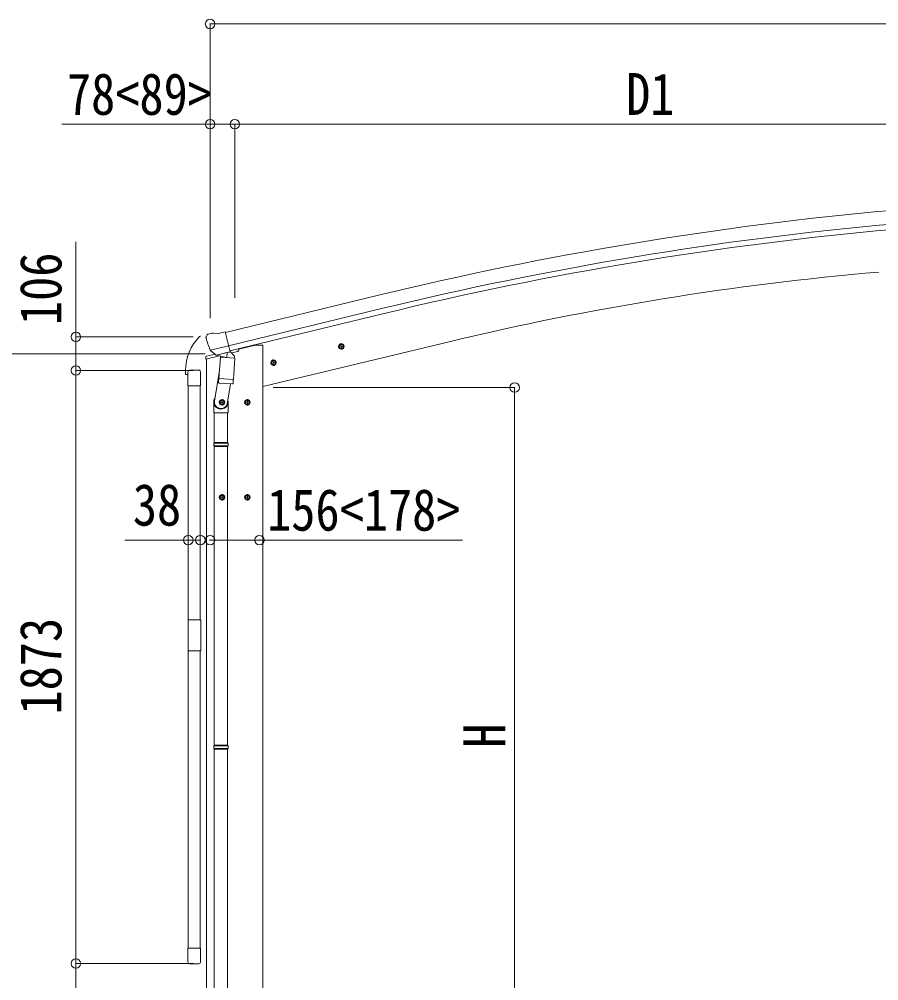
# Model space of a CAD drawing. Units: millimetres at full size, sheet at 1:30. Extents: x -8385 to 8479, y -5853 to 5787.
# Drawn here: x -6316 to -3602, y -373 to 2664 of the extents above; entities that cross this region are included whole.
import ezdxf
from ezdxf.enums import TextEntityAlignment as Align

# ---------------------------------------------------------------- set-up
doc = ezdxf.new("R2010")
doc.units = ezdxf.units.MM
doc.header["$LTSCALE"] = 30
doc.header["$PDMODE"] = 32
doc.header["$PDSIZE"] = 30
for name, color, linetype, lineweight in [('0-1_本体', 4, 'Continuous', 9), ('0-2_部品', 7, 'Continuous', 9), ('0-A_寸法', 4, 'Continuous', 9), ('1-1_GLASS', 4, 'Continuous', 9), ('1-2_GLASS_SEAL', 7, 'Continuous', 9), ('1-7', 7, 'Continuous', 9), ('1-A', 6, 'Continuous', 9)]:
    doc.layers.add(name, color=color, linetype=linetype, lineweight=lineweight)
doc.styles.add('ＭＳ ゴシック', font='')
doc.styles.get('ＭＳ ゴシック').set_extended_font_data('MS Gothic')

msp = doc.modelspace()

# ---------------------------------------------------------------- linework, layer by layer
at = {"layer": '0-1_本体'}
for p, q in [((-5664.78, 1674.1), (-5181.9, 1791.59)), ((-5654.7, 1632.13), (-5171.69, 1749.6)), ((-5650.77, 1615.76), (-5167.71, 1733.24)), ((-4958.17, 1645.14), (-5546.22, 1503.96)), ((-5622.26, 1621.47), (-5570.25, 1633.96)), ((-5546.25, 1633.96), (-5570.25, 1633.96)), ((-5546.25, 1633.96), (-5546.25, -1246.04)), ((-5724.25, -1246.04), (-5724.25, 1590.51))]:
    msp.add_line(p, q, dxfattribs=at)
at = {"layer": '0-1_本体', "color": 6}
for p, q in [((-6136.8, 1660.11), (-6136.8, 1554.11)), ((-6136.8, -318.89), (-6136.8, 1554.11)), ((-5744, 1018.58), (-5782, 1018.58))]:
    msp.add_line(p, q, dxfattribs=at)
at = {"layer": '0-1_本体'}
for centre, radius, start, end in [((-2569.33, -8950.29), 11054.98, 95.16866, 103.66973), ((-2569.33, -8950.29), 11011.82, 95.16974, 103.66973), ((-2569.33, -8950.29), 10994.98, 95.16974, 103.66973), ((-2803.16, -7350.56), 9250.23, 94.95525, 103.47191)]:
    msp.add_arc(centre, radius, start, end, dxfattribs=at)
at = {"layer": '0-2_部品'}
for p, q in [((-5718.92, 1669.35), (-5705.74, 1672.51)), ((-5691.18, 1669.84), (-5704.44, 1672.54)), ((-5691.18, 1669.84), (-5665.25, 1676.06)), ((-5726.24, 1658.52), (-5725.96, 1657.37)), ((-5722.02, 1667.1), (-5725.88, 1660.8)), ((-5712.18, 1618.22), (-5654.68, 1632.02)), ((-5695.33, 1603.31), (-5711.71, 1617.8)), ((-5690.26, 1603.21), (-5653.55, 1612.03)), ((-5659.5, 1610.2), (-5660.53, 1595.59)), ((-5653.55, 1612.03), (-5652.02, 1612.39)), ((-5650.47, 1614.5), (-5649.53, 1614.43)), ((-5649.53, 1614.43), (-5636.21, 1599.11)), ((-5645.23, 1609.48), (-5626.09, 1614.08)), ((-5622.26, 1622.69), (-5622.26, 1618.94)), ((-5308.74, 1627.72), (-5289.3, 1632.39)), ((-5304.19, 1635.5), (-5306.32, 1628.3)), ((-5296.89, 1637.25), (-5304.19, 1635.5)), ((-5296.68, 1620.33), (-5301.35, 1639.78)), ((-5291.72, 1631.81), (-5296.89, 1637.25)), ((-5293.85, 1624.61), (-5291.72, 1631.81)), ((-5726.81, 1589.9), (-5683.79, 1600.23)), ((-5726.81, 1596.79), (-5726.81, 1589.9)), ((-5698.36, 1605.98), (-5724.51, 1599.7)), ((-5692.62, 1602.74), (-5685.1, 1604.55)), ((-5691.79, 1602.85), (-5690.26, 1603.21)), ((-5688.42, 1602.99), (-5688.47, 1602.25)), ((-5687.71, 1601.2), (-5661.9, 1594.77)), ((-5680.8, 1595.86), (-5685.47, 1529.02)), ((-5635.11, 1592.66), (-5680.8, 1595.86)), ((-5679.02, 1599.04), (-5679.25, 1595.75)), ((-5639.78, 1525.83), (-5635.11, 1592.66)), ((-5636.21, 1599.11), (-5636.66, 1592.77)), ((-5522.68, 1576.36), (-5503.23, 1581.03)), ((-5518.12, 1584.14), (-5520.25, 1576.94)), ((-5510.82, 1585.89), (-5518.12, 1584.14)), ((-5510.62, 1568.97), (-5515.29, 1588.42)), ((-5505.66, 1580.45), (-5510.82, 1585.89)), ((-5507.79, 1573.25), (-5505.66, 1580.45)), ((-5683.74, 1553.79), (-5699.65, 1457.62)), ((-5686.33, 1516.55), (-5685.46, 1529.02)), ((-5639.78, 1525.83), (-5685.47, 1529.02)), ((-5639.8, 1525.83), (-5640.68, 1513.13)), ((-5685.94, 1515.2), (-5685.94, 1515.2)), ((-5684.49, 1514.42), (-5642.79, 1511.5)), ((-5648.22, 1511.88), (-5658.95, 1448.29)), ((-5675.25, 1461.22), (-5681.75, 1457.47)), ((-5675.25, 1443.71), (-5675.25, 1463.71)), ((-5668.75, 1457.47), (-5675.25, 1461.22)), ((-5595.25, 1461.22), (-5601.75, 1457.47)), ((-5595.25, 1443.71), (-5595.25, 1463.71)), ((-5588.75, 1457.47), (-5595.25, 1461.22)), ((-5701.8, 1420.46), (-5701.8, 1454.81)), ((-5665.25, 1453.71), (-5685.25, 1453.71)), ((-5681.75, 1457.47), (-5681.75, 1449.96)), ((-5681.75, 1449.96), (-5675.25, 1446.21)), ((-5655.8, 1455.11), (-5655.8, 1420.46)), ((-5585.25, 1453.71), (-5605.25, 1453.71)), ((-5601.75, 1457.47), (-5601.75, 1449.96)), ((-5601.75, 1449.96), (-5595.25, 1446.21)), ((-5655.8, 1420.46), (-5701.8, 1420.46)), ((-5699.8, 1420.46), (-5699.8, 1326.46)), ((-5657.8, 1420.46), (-5657.8, 1326.46)), ((-5701.8, 1324.46), (-5700.8, 1326.46)), ((-5655.8, 1324.46), (-5701.8, 1324.46)), ((-5655.8, 1316.46), (-5701.8, 1316.46)), ((-5656.8, 1326.46), (-5700.8, 1326.46)), ((-5656.8, 1314.46), (-5700.8, 1314.46)), ((-5699.8, 1314.46), (-5699.8, 370.27)), ((-5657.8, 1314.46), (-5657.8, 370.27)), ((-5655.8, 1324.46), (-5656.8, 1326.46)), ((-5655.8, 1316.46), (-5656.8, 1314.46)), ((-5655.8, 1324.46), (-5655.8, 1316.46)), ((-5675.25, 1161.22), (-5681.75, 1157.47)), ((-5681.75, 1157.47), (-5681.75, 1149.96)), ((-5675.25, 1143.71), (-5675.25, 1163.71)), ((-5668.75, 1157.47), (-5675.25, 1161.22)), ((-5595.25, 1161.22), (-5601.75, 1157.47)), ((-5601.75, 1157.47), (-5601.75, 1149.96)), ((-5595.25, 1143.71), (-5595.25, 1163.71)), ((-5588.75, 1157.47), (-5595.25, 1161.22)), ((-5665.25, 1153.71), (-5685.25, 1153.71)), ((-5681.75, 1149.96), (-5675.25, 1146.21)), ((-5585.25, 1153.71), (-5605.25, 1153.71)), ((-5601.75, 1149.96), (-5595.25, 1146.21)), ((-5701.8, 368.27), (-5700.8, 370.27)), ((-5655.8, 368.27), (-5701.8, 368.27)), ((-5656.8, 370.27), (-5700.8, 370.27)), ((-5655.8, 368.27), (-5656.8, 370.27)), ((-5655.8, 368.27), (-5655.8, 360.27)), ((-5655.8, 360.27), (-5701.8, 360.27)), ((-5656.8, 358.27), (-5700.8, 358.27)), ((-5699.8, 358.27), (-5699.8, -469.92)), ((-5657.8, 358.27), (-5657.8, -469.92)), ((-5655.8, 360.27), (-5656.8, 358.27))]:
    msp.add_line(p, q, dxfattribs=at)
for points in [[(-5659.82, 1610.61), (-5650.1, 1612.95), (-5665.25, 1676.06)], [(-5712.45, 1618.79), (-5711.87, 1617.95), (-5711.71, 1617.8)], [(-5659.82, 1610.61), (-5660.06, 1610.46), (-5684.82, 1604.52), (-5685.1, 1604.55)], [(-5306.32, 1628.3), (-5301.15, 1622.86), (-5293.85, 1624.61)], [(-5520.25, 1576.94), (-5515.09, 1571.5), (-5507.79, 1573.25)], [(-5675.25, 1446.21), (-5668.75, 1449.96), (-5668.75, 1457.47)], [(-5595.25, 1446.21), (-5588.75, 1449.96), (-5588.75, 1457.47)], [(-5701.8, 1324.46), (-5701.8, 1316.46), (-5700.8, 1314.46)], [(-5675.25, 1146.21), (-5668.75, 1149.96), (-5668.75, 1157.47)], [(-5595.25, 1146.21), (-5588.75, 1149.96), (-5588.75, 1157.47)], [(-5701.8, 368.27), (-5701.8, 360.27), (-5700.8, 358.27)]]:
    msp.add_lwpolyline(points, dxfattribs=at)
for centre, radius in [((-5299.02, 1630.05), 8.5), ((-5299.02, 1630.05), 7.7), ((-5299.02, 1630.05), 6.5), ((-5512.95, 1578.69), 8.5), ((-5512.95, 1578.69), 7.7), ((-5512.95, 1578.69), 6.5), ((-5675.25, 1453.71), 8.5), ((-5675.25, 1453.71), 7.7), ((-5675.25, 1453.71), 6.5), ((-5595.25, 1453.71), 8.5), ((-5595.25, 1453.71), 7.7), ((-5595.25, 1453.71), 6.5), ((-5675.25, 1153.71), 8.5), ((-5675.25, 1153.71), 7.7), ((-5675.25, 1153.71), 6.5), ((-5595.25, 1153.71), 8.5), ((-5595.25, 1153.71), 7.7), ((-5595.25, 1153.71), 6.5)]:
    msp.add_circle(centre, radius, dxfattribs=at)
for centre, radius, start, end in [((-5705.04, 1669.6), 3, 78.5, 103.5), ((-5529.16, 1704.62), 202.4, 193.5, 205.09125), ((-5717.76, 1664.49), 5, 103.5, 148.5), ((-5658.91, 1610.12), 0.604, 100.59842, 172.20595), ((-5652.14, 1612.88), 0.5, 283.5, 318.76246), ((-5627.26, 1618.94), 5, 283.5, 0), ((-5723.81, 1596.79), 3, 103.5, 180), ((-5691.9, 1603.33), 0.5, 248.23754, 283.5), ((-5688.92, 1603.02), 0.5, 356, 103.5), ((-5687.47, 1602.18), 1, 176, 256), ((-5661.55, 1595.74), 1.03, 250.03897, 351.96569), ((-5684.39, 1516.38), 1.95, 175.04017, 217.47766), ((-5684.35, 1516.41), 2, 217.40962, 266), ((-5642.65, 1513.5), 2, 266, 349.46843), ((-5671.8, 1454.81), 30, 177.45142, 180)]:
    msp.add_arc(centre, radius, start, end, dxfattribs=at)
for centre, major_axis, ratio, start_param, end_param in [((-5723.32, 1659.24), (-1.57, -2.57), 0.99628, 4.712389, 5.4996506), ((-5693.34, 1605.56), (-0.73, -2.92), 0.997631, 5.8041905, 6.6006116), ((-5693.29, 1605.79), (2.63, 3.16), 0.650902, 4.0958226, 4.1686332), ((-5693.32, 1605.66), (-0.73, -2.92), 0.997631, 0.3902369, 0.4789948), ((-5678.8, 1455.11), (23, 0), 0.996195, 2.5560258, 6.5663028), ((-5678.8, 1455.11), (21, 0), 0.996195, 2.9349147, 5.9512394)]:
    msp.add_ellipse(centre, major_axis=major_axis, ratio=ratio, start_param=start_param, end_param=end_param, dxfattribs=at)
at = {"layer": '0-A_寸法', "color": 6}
for p, q in [((-5713.25, 2648.58), (-5713.25, 2331.96)), ((-5713.25, 2648.58), (-3014.25, 2648.58)), ((-5713.25, 2331.96), (-6181.35, 2331.96)), ((-5713.25, 2331.96), (-5713.25, 1719.73)), ((-5713.25, 2331.96), (-5635.25, 2331.96)), ((-5635.25, 2331.96), (-5635.25, 1784.1)), ((-5635.25, 2331.96), (-3014.25, 2331.96)), ((-6673.82, 1606.62), (-5728.74, 1606.62)), ((-5557.25, 1018.58), (-5713.25, 1018.58)), ((-5557.25, 1018.58), (-4916.52, 1018.58))]:
    msp.add_line(p, q, dxfattribs=at)
for p in [(-5713.25, 2648.58), (-5713.25, 2331.96), (-5635.25, 2331.96), (-5713.25, 1018.58), (-5557.25, 1018.58)]:
    msp.add_point(p, dxfattribs=at)
at = {"layer": '1-1_GLASS'}
for p, q in [((-5782, 1505.61), (-5782, 766.61)), ((-5744, 1505.61), (-5744, 766.61)), ((-5782, 668.61), (-5782, -270.39)), ((-5744, 668.61), (-5744, -270.39))]:
    msp.add_line(p, q, dxfattribs=at)
at = {"layer": '1-2_GLASS_SEAL'}
for p, q in [((-5790.5, 1554.09), (-5790.5, 1542.34)), ((-5783.24, 1549.1), (-5783.24, 1542.34)), ((-5783, 1505.61), (-5783, 1549.31)), ((-5777.5, 1554.81), (-5748.5, 1554.81)), ((-5777.24, 1555.1), (-5744, 1555.1)), ((-5743, 1549.31), (-5743, 1505.61)), ((-5790, 1541.84), (-5783.74, 1541.84)), ((-5743, 1505.61), (-5783, 1505.61)), ((-5783, -270.39), (-5783, -314.09)), ((-5743, -270.39), (-5783, -270.39)), ((-5743, -314.09), (-5743, -270.39)), ((-5777.5, -319.59), (-5748.5, -319.59))]:
    msp.add_line(p, q, dxfattribs=at)
for centre, radius, start, end in [((-5638.25, 1554.09), 152.26, 135.14293, 180), ((-5741.76, 1656.12), 6.95, 105.94697, 129.45641), ((-5777.24, 1549.1), 6, 90, 180), ((-5777.5, 1549.31), 5.5, 90, 180), ((-5748.5, 1549.31), 5.5, 0, 90), ((-5790, 1542.34), 0.5, 180, 270), ((-5783.74, 1542.34), 0.5, 270, 0), ((-5777.5, -314.09), 5.5, 180, 270), ((-5748.5, -314.09), 5.5, 270, 0)]:
    msp.add_arc(centre, radius, start, end, dxfattribs=at)
at = {"layer": '1-7'}
msp.add_lwpolyline([(-5782.75, 766.61), (-5742.75, 766.61), (-5742.75, 668.61), (-5782.75, 668.61)], close=True, dxfattribs=at)
at = {"layer": '1-A'}
for p, q in [((-6136.8, 1660.11), (-6136.8, 1960.11)), ((-6136.8, 1660.11), (-5766.21, 1660.11)), ((-6136.8, 1554.11), (-5766.21, 1554.11)), ((-4751.68, 1500.22), (-5514.44, 1500.22)), ((-4751.68, -699.78), (-4751.68, 1500.22)), ((-5782, 1018.58), (-5982, 1018.58)), ((-6136.8, -318.89), (-5766.21, -318.89)), ((-6136.8, -318.89), (-5766.21, -318.89)), ((-6136.8, -699.78), (-6136.8, -318.89))]:
    msp.add_line(p, q, dxfattribs=at)
for p in [(-6136.8, 1660.11), (-6136.8, 1554.11), (-4751.68, 1500.22), (-5782, 1018.58), (-5744, 1018.58), (-6136.8, -318.89)]:
    msp.add_point(p, dxfattribs=at)

# ---------------------------------------------------------------- texts
at = {"layer": '0-A_寸法', "color": 7, "style": 'ＭＳ ゴシック', "width": 0.85}
for s, p in [('78<89>', (-6165.23, 2321.96)), ('D1', (-4399.75, 2321.96)), ('156<178>', (-5533.3, 1008.58))]:
    msp.add_text(s, height=132, dxfattribs=at).set_placement(p, align=Align.BOTTOM_LEFT)
at = {"layer": '1-A', "color": 7, "style": 'ＭＳ ゴシック', "width": 0.85}
for s, p in [('106', (-6142.8, 1697.61)), ('1873', (-6142.8, 467.61)), ('H', (-4741.68, 362.72))]:
    msp.add_text(s, height=132, rotation=90, dxfattribs=at).set_placement(p, align=Align.BOTTOM_LEFT)
msp.add_text('38', height=132, dxfattribs=at).set_placement((-5957, 1024.58), align=Align.BOTTOM_LEFT)

doc.saveas('drawing.dxf')
